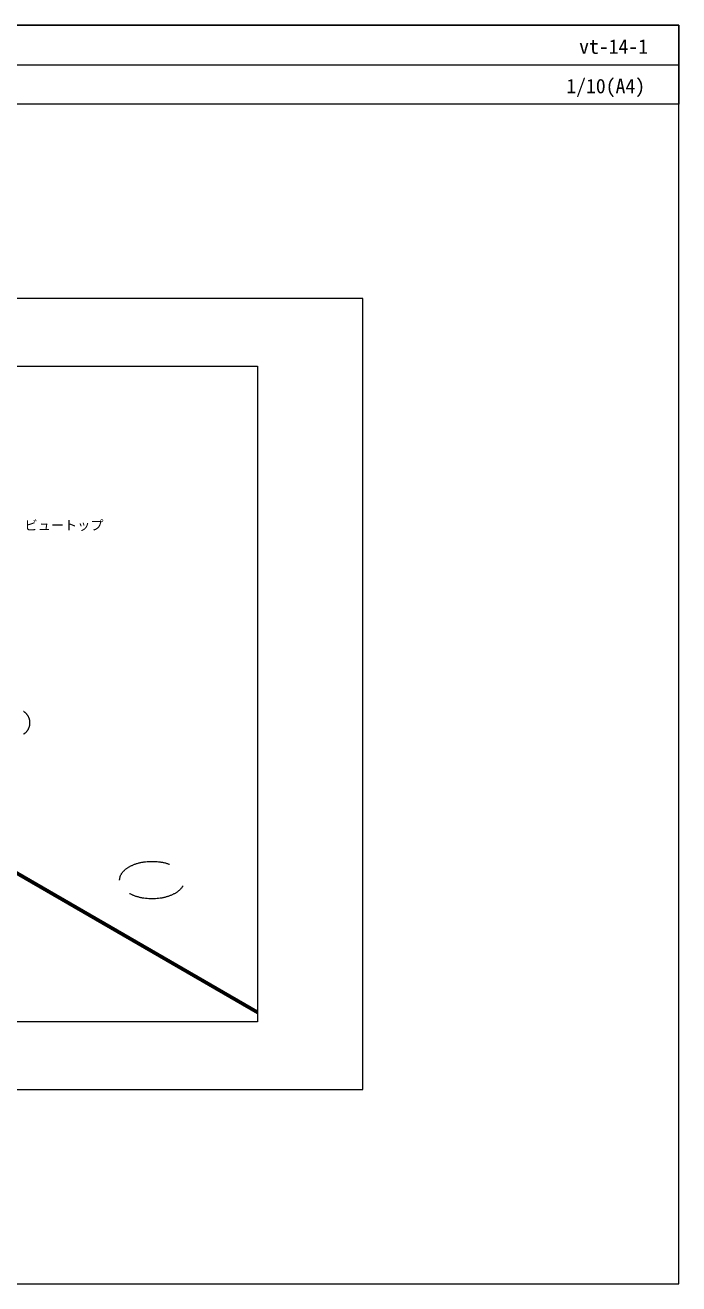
# Model space of a CAD drawing. Units: millimetres, scale not verified. Extents: x -1380 to 1380, y -955 to 955.
# Drawn here: x 387 to 1380, y -955 to 955 of the extents above; entities that cross this region are included whole.
import ezdxf
from ezdxf.enums import TextEntityAlignment as Align

# ---------------------------------------------------------------- set-up
doc = ezdxf.new("R2010")
doc.units = ezdxf.units.MM
doc.header["$LTSCALE"] = 7
doc.linetypes.add('USER1', pattern=[19.05, 12.7, -6.35])
for name, color, linetype, lineweight in [('0-0_0', 7, 'Continuous', 18), ('0-1_WAKU', 7, 'Continuous', 18), ('0-3_BOUSUI', 1, 'Continuous', 18), ('0-4_MOJI', 7, 'Continuous', 18), ('0-6_KANAMONO', 4, 'Continuous', 18)]:
    doc.layers.add(name, color=color, linetype=linetype, lineweight=lineweight)
doc.styles.add('ＭＳ ゴシック', font='')
doc.styles.get('ＭＳ ゴシック').set_extended_font_data('MS Gothic')

msp = doc.modelspace()

# ---------------------------------------------------------------- linework, layer by layer
at = {"layer": '0-0_0'}
msp.add_line((-1380, 895), (1380, 895), dxfattribs=at)
msp.add_lwpolyline([(-900, -660), (900, -660), (900, 540), (-900, 540)], close=True, dxfattribs=at)
at = {"layer": '0-0_0', "lineweight": 9}
msp.add_lwpolyline([(-740, 437.5), (740, 437.5), (740, -557.5), (-740, -557.5)], close=True, dxfattribs=at)
at = {"layer": '0-1_WAKU'}
for points in [[(1380, 835), (-1380, 835), (-1380, 955), (1380, 955)], [(-1380, -955), (1380, -955), (1380, 955), (-1380, 955)]]:
    msp.add_lwpolyline(points, close=True, dxfattribs=at)
at = {"layer": '0-3_BOUSUI'}
for p, q in [((129.904, -190.5), (740, -542.739)), ((129.904, -192.5), (740, -544.739))]:
    msp.add_line(p, q, dxfattribs=at)
at = {"layer": '0-6_KANAMONO'}
for points in [[(80.107, -156.65), (115.812, -177.264), (120.544, -181.996), (198.95, -227.264), (201.553, -229.867), (740, -540.739)], [(80.107, -158.65), (114.748, -178.65), (119.48, -183.382), (197.887, -228.65), (200.489, -231.253), (740, -542.739)]]:
    msp.add_lwpolyline(points, dxfattribs=at)
at = {"layer": '0-6_KANAMONO', "linetype": 'USER1'}
msp.add_arc((374.393, -103.65), 20, 300, 60, dxfattribs=at)
msp.add_ellipse((579.939, -342.337), major_axis=(-49.296, 0), ratio=0.577358, dxfattribs=at)

# ---------------------------------------------------------------- texts
at = {"layer": '0-1_WAKU', "style": 'ＭＳ ゴシック'}
for s, p in [('vt-14-1', (1228.553, 905)), ('1/10(A4)', (1209.061, 845))]:
    msp.add_text(s, height=21.99, dxfattribs=at).set_placement(p, align=Align.BOTTOM_LEFT)
at = {"layer": '0-4_MOJI', "style": 'ＭＳ ゴシック'}
msp.add_text('ビュートップ', height=14.66, dxfattribs=at).set_placement((386.158, 184.396), align=Align.BOTTOM_LEFT)

doc.saveas('drawing.dxf')
